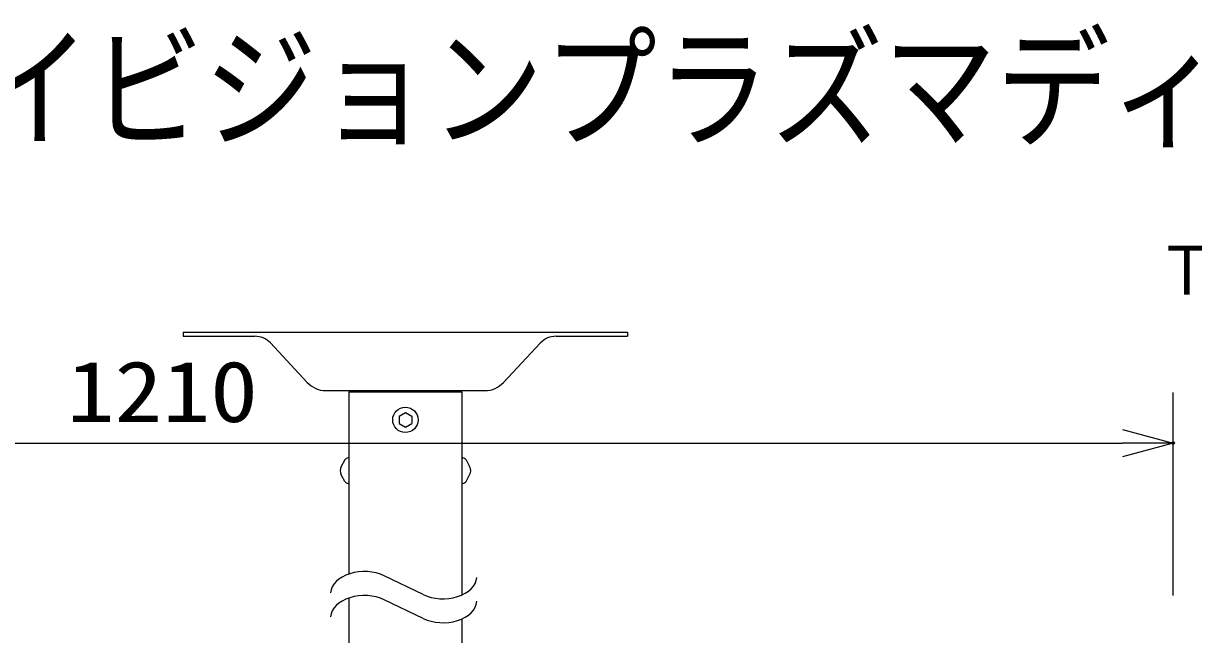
# Model space of a CAD drawing. Units: millimetres, scale not verified. Extents: x -63 to 63, y -57 to 57.
# Drawn here: x -29.23 to 16.88, y 33.32 to 57.39 of the extents above; entities that cross this region are included whole.
import ezdxf
from ezdxf.enums import TextEntityAlignment as Align

# ---------------------------------------------------------------- set-up
doc = ezdxf.new("R2010")
doc.units = ezdxf.units.MM
doc.header["$LTSCALE"] = 0.190236
doc.header["$PDMODE"] = 32
doc.header["$PDSIZE"] = 0.0951
for name, color, linetype in [('0-0_MOJI1', 2, 'Continuous'), ('0-1_TOUROKU', 1, 'Continuous'), ('0-2_GAIKEI', 1, 'Continuous'), ('0-3_WAKU', 3, 'Continuous'), ('0-4_KIJUN', 7, 'Continuous')]:
    doc.layers.add(name, color=color, linetype=linetype)
doc.styles.add('ＭＳ ゴシック', font='')
doc.styles.get('ＭＳ ゴシック').set_extended_font_data('MS Gothic')

# ---------------------------------------------------------------- blocks, each defined once
blk = doc.blocks.new('_OPEN30')
at = {"layer": '0-4_KIJUN'}
blk.add_line((0, 0), (-1, 0), dxfattribs=at)
blk.add_lwpolyline([(-1, 0.26795), (0, 0), (-1, -0.26795)], dxfattribs=at)

msp = doc.modelspace()

# ---------------------------------------------------------------- linework, layer by layer
at = {"layer": '0-2_GAIKEI'}
for p, q in [((-22.9264, 45.2277), (-5.4264, 45.2277)), ((-22.9264, 45.2277), (-22.9264, 45.0677)), ((-5.4264, 45.2277), (-5.4264, 45.0677)), ((-22.9264, 45.0677), (-20.1106, 45.0677)), ((-18.0423, 43.2449), (-19.4969, 44.8012)), ((-10.3105, 43.2449), (-8.856, 44.8012)), ((-8.2423, 45.0677), (-5.4264, 45.0677)), ((-17.3117, 42.9277), (-11.0411, 42.9277)), ((-16.2514, 42.9277), (-16.2514, 42.8728)), ((-12.1014, 42.9277), (-12.1014, 42.8728)), ((-16.4039, 42.8728), (-11.9489, 42.8728)), ((-16.4039, 42.8728), (-16.4039, 35.7012)), ((-16.4039, 42.8728), (-11.9489, 42.8728)), ((-11.9489, 42.8728), (-11.9489, 34.8793)), ((-14.4264, 41.9171), (-14.1764, 42.0614)), ((-14.1764, 42.0614), (-13.9264, 41.9171)), ((-13.9264, 41.9171), (-13.9264, 41.6284)), ((-16.5662, 40.1946), (-16.7064, 39.9378)), ((-16.4039, 40.2728), (-16.4345, 40.2728)), ((-11.9489, 40.2728), (-11.9183, 40.2728)), ((-11.7866, 40.1946), (-11.6465, 39.9378)), ((-16.5662, 39.3509), (-16.7064, 39.6077)), ((-16.4039, 39.2727), (-16.4345, 39.2727)), ((-11.9489, 39.2727), (-11.9183, 39.2727)), ((-11.7866, 39.3509), (-11.6465, 39.6077)), ((-13.4775, 34.8978), (-15.0098, 35.6298)), ((-16.4039, 34.7579), (-16.4039, 30.0115)), ((-13.4775, 33.9545), (-15.0098, 34.6865)), ((-11.9489, 33.936), (-11.9489, 30.0115))]:
    msp.add_line(p, q, dxfattribs=at)
msp.add_lwpolyline([(-14.4264, 41.9171), (-14.4264, 41.6284), (-14.1764, 41.4841), (-13.9264, 41.6284)], dxfattribs=at)
msp.add_circle((-14.1764, 41.7728), 0.5, dxfattribs=at)
for centre, radius, start, end in [((-20.1106, 44.2277), 0.84, 43.0632, 90), ((-8.2423, 44.2277), 0.84, 90, 136.9368), ((-17.3117, 43.9277), 1, 223.0632, 270), ((-11.0411, 43.9277), 1, 270, 316.9368), ((-16.4345, 40.1228), 0.15, 90, 151.37136), ((-11.9183, 40.1228), 0.15, 28.62864, 90), ((-16.4039, 39.7727), 0.3446, 151.37136, 208.62864), ((-11.9489, 39.7727), 0.3446, 331.37136, 28.62864), ((-16.4345, 39.4227), 0.15, 208.62864, 270), ((-11.9183, 39.4227), 0.15, 270, 331.37136)]:
    msp.add_arc(centre, radius, start, end, dxfattribs=at)
for centre, start_param, end_param in [((-15.7938, 34.9113), 0.9418378, 3.0907675), ((-12.6935, 35.6163), 4.0834305, 6.2323602), ((-15.7938, 33.968), 0.9418378, 3.0907675), ((-12.6935, 34.6729), 4.0834305, 6.2323602)]:
    msp.add_ellipse(centre, major_axis=(1.3327, 0), ratio=0.666667, start_param=start_param, end_param=end_param, dxfattribs=at)
at = {"layer": '0-3_WAKU'}
for p, q in [((16.0736, 34.8574), (16.0736, 42.8574)), ((-42.4265, 40.8574), (14.0736, 40.8574))]:
    msp.add_line(p, q, dxfattribs=at)
at = {"layer": '0-4_KIJUN'}
msp.add_point((16.0736, 40.8574), dxfattribs=at)

# ---------------------------------------------------------------- block references
at = {"layer": '0-3_WAKU', "xscale": 2, "yscale": 2}
msp.add_blockref('_OPEN30', (16.0736, 40.8574), dxfattribs=at)

# ---------------------------------------------------------------- texts
at = {"layer": '0-0_MOJI1', "style": 'ＭＳ ゴシック', "width": 0.85}
msp.add_text('ハイビジョンプラズマディスプレイ天吊り金具付', height=3.848, dxfattribs=at).set_placement((-35.5001, 51.7599), align=Align.BOTTOM_LEFT)
at = {"layer": '0-1_TOUROKU', "style": 'ＭＳ ゴシック', "width": 0.9}
msp.add_text('ＴＨ５０ＰＦ２０Ｊ＋ＴＹＣＥ４２ＰＳ２０', height=1.925, dxfattribs=at).set_placement((15.4333, 46.13), align=Align.BOTTOM_LEFT)
at = {"layer": '0-3_WAKU', "style": 'ＭＳ ゴシック', "width": 1.15}
msp.add_text('1210', height=2.406, dxfattribs=at).set_placement((-27.5156, 40.967), align=Align.BOTTOM_LEFT)

doc.saveas('drawing.dxf')
